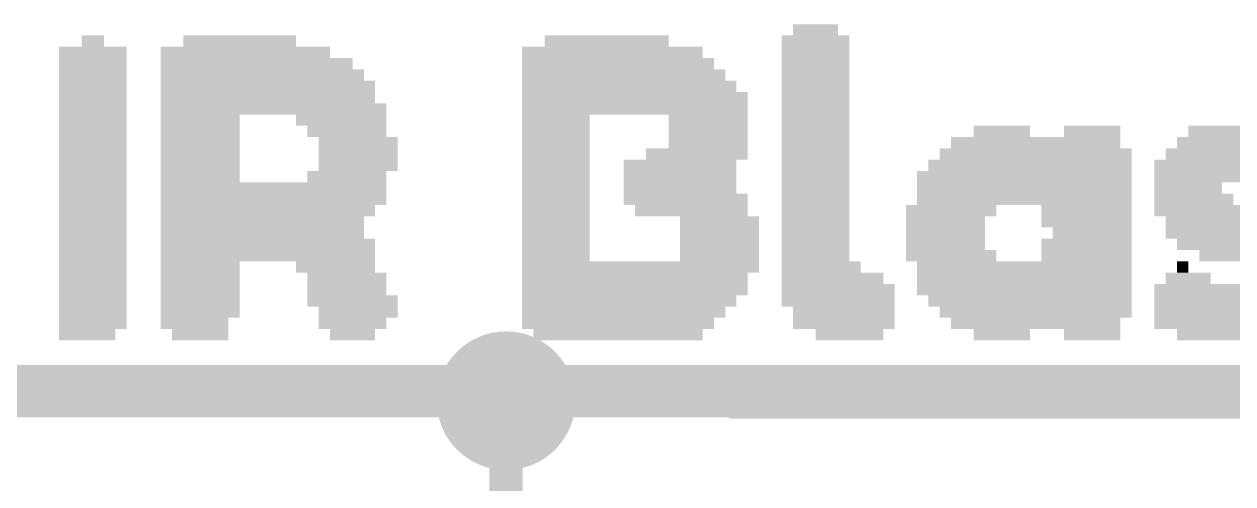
# Model space of a CAD drawing. Extents: x -31.8 to 54.9, y -28.5 to 33.1.
# Drawn here: x 10.14 to 16.56, y 24.39 to 26.83 of the extents above; entities that cross this region are included whole.
import ezdxf

# ---------------------------------------------------------------- set-up
doc = ezdxf.new("R2010")
doc.units = 0
for name, color, linetype in [('1', 12, 'CONTINUOUS'), ('16', 132, 'CONTINUOUS'), ('18', 110, 'CONTINUOUS'), ('21', 41, 'CONTINUOUS')]:
    doc.layers.add(name, color=color, linetype=linetype)

# ---------------------------------------------------------------- blocks, each defined once
blk = doc.blocks.new('RECT')
blk.add_solid([(-0.5, -0.5), (0.5, -0.5), (-0.5, 0.5), (0.5, 0.5)])
blk = doc.blocks.new('ROUNDV')
at = {"const_width": 0.5}
blk.add_lwpolyline([(0, -0.25, 1), (0, 0.25, 1), (0, -0.25)], format="xyb", dxfattribs=at)

msp = doc.modelspace()

# ---------------------------------------------------------------- linework, layer by layer
at = {"layer": '1'}
for points, const_width in [([(25.4, 24.892), (0, 24.892)], 0.254), ([(12.7, 23.737), (12.7, 24.8285)], 0.1778)]:
    msp.add_lwpolyline(points, dxfattribs=dict(at, const_width=const_width))
at = {"layer": '1', "const_width": 0.0889}
msp.add_lwpolyline([(12.7445, 24.8285, 1), (12.6556, 24.8285)], format="xyb", dxfattribs=at)
at = {"layer": '16'}
for points, const_width in [([(0, 24.892), (25.4, 24.892)], 0.254), ([(7.2467, 24.8285), (12.7, 24.8285)], 0.1778), ([(13.9065, 24.8285), (12.7, 24.8285)], 0.1778), ([(13.9136, 24.8214), (13.9065, 24.8285)], 0.1778), ([(18.8793, 24.8214), (13.9136, 24.8214)], 0.1778)]:
    msp.add_lwpolyline(points, dxfattribs=dict(at, const_width=const_width))
at = {"layer": '16', "const_width": 0.0889}
for points in [[(12.7, 24.873, 1), (12.7, 24.7841)], [(12.7, 24.7841, 1), (12.7, 24.873)], [(13.9379, 24.8599, 1), (13.8751, 24.7971)], [(13.9136, 24.8659, 1), (13.9136, 24.7769)], [(13.8822, 24.79, 1), (13.945, 24.8528)], [(13.9065, 24.7841, 1), (13.9065, 24.873)]]:
    msp.add_lwpolyline(points, format="xyb", dxfattribs=at)

# ---------------------------------------------------------------- block references
at = {"layer": '18', "xscale": 0.7366, "yscale": 0.7366}
msp.add_blockref('ROUNDV', (12.7, 24.8285), dxfattribs=at)
msp.add_blockref('ROUNDV', (12.7, 24.8285), dxfattribs=at)
at = {"layer": '21', "yscale": 0.06}
for p, xscale in [((14.3446, 26.7988), 0.24), ((10.5046, 26.7388), 0.12), ((11.2846, 26.7388), 0.6), ((13.2346, 26.7388), 0.66), ((14.3446, 26.7388), 0.36), ((10.5046, 26.6788), 0.36), ((11.3146, 26.6788), 0.9), ((13.2646, 26.6788), 0.96), ((14.3446, 26.6788), 0.36), ((10.5046, 26.6188), 0.36), ((10.5046, 26.5588), 0.36), ((11.3746, 26.6188), 1.02), ((11.4046, 26.5588), 1.08), ((13.2946, 26.6188), 1.02), ((13.3246, 26.5588), 1.08), ((14.3446, 26.6188), 0.36), ((14.3446, 26.5588), 0.36), ((10.5046, 26.4988), 0.36), ((11.4346, 26.4988), 1.14), ((13.3546, 26.4988), 1.14), ((14.3446, 26.4988), 0.36), ((10.5046, 26.4388), 0.36), ((11.4346, 26.4388), 1.14), ((13.3846, 26.4388), 1.2), ((14.3446, 26.4388), 0.36), ((10.5046, 26.3788), 0.36), ((11.4646, 26.3788), 1.2), ((13.3846, 26.3788), 1.2), ((14.3446, 26.3788), 0.36), ((10.5046, 26.3188), 0.36), ((11.0746, 26.3188), 0.42), ((11.8246, 26.3188), 0.48), ((12.9646, 26.3188), 0.36), ((13.7746, 26.3188), 0.42), ((14.3446, 26.3188), 0.36), ((10.5046, 26.2588), 0.36), ((11.0746, 26.2588), 0.42), ((11.8546, 26.2588), 0.42), ((12.9646, 26.2588), 0.36), ((13.7746, 26.2588), 0.42), ((14.3446, 26.2588), 0.36), ((15.3346, 26.2588), 0.3), ((15.8146, 26.2588), 0.3), ((16.6246, 26.2588), 0.6), ((10.5046, 26.1988), 0.36), ((11.0746, 26.1988), 0.42), ((11.9146, 26.1988), 0.42), ((12.9646, 26.1988), 0.36), ((13.7746, 26.1988), 0.42), ((14.3446, 26.1988), 0.36), ((15.5146, 26.1988), 0.9), ((16.6546, 26.1988), 0.78), ((10.5046, 26.1388), 0.36), ((11.0746, 26.1388), 0.42), ((11.9146, 26.1388), 0.42), ((12.9646, 26.1388), 0.36), ((13.7146, 26.1388), 0.54), ((14.3446, 26.1388), 0.36), ((15.5146, 26.1388), 1.02), ((16.6246, 26.1388), 0.84), ((10.5046, 26.0788), 0.36), ((11.0746, 26.0788), 0.42), ((11.9146, 26.0788), 0.42), ((12.9646, 26.0788), 0.36), ((13.6246, 26.0788), 0.6), ((14.3446, 26.0788), 0.36), ((15.4846, 26.0788), 1.08), ((16.5946, 26.0788), 0.9), ((10.5046, 26.0188), 0.36), ((11.0746, 26.0188), 0.42), ((11.8546, 26.0188), 0.42), ((12.9646, 26.0188), 0.36), ((13.6246, 26.0188), 0.6), ((14.3446, 26.0188), 0.36), ((15.4546, 26.0188), 1.14), ((16.5646, 26.0188), 0.84), ((10.5046, 25.9588), 0.36), ((11.4646, 25.9588), 1.2), ((12.9646, 25.9588), 0.36), ((13.6246, 25.9588), 0.6), ((14.3446, 25.9588), 0.36), ((15.4546, 25.9588), 1.14), ((16.3246, 25.9588), 0.36), ((10.5046, 25.8988), 0.36), ((11.4646, 25.8988), 1.2), ((12.9646, 25.8988), 0.36), ((13.6546, 25.8988), 0.66), ((14.3446, 25.8988), 0.36), ((15.4546, 25.8988), 1.14), ((16.3546, 25.8988), 0.42), ((10.5046, 25.8388), 0.36), ((11.4346, 25.8388), 1.14), ((12.9646, 25.8388), 0.36), ((13.6846, 25.8388), 0.6), ((14.3446, 25.8388), 0.36), ((15.0646, 25.8388), 0.48), ((15.7846, 25.8388), 0.48), ((16.5046, 25.8388), 0.72), ((10.5046, 25.7788), 0.36), ((11.4046, 25.7788), 1.08), ((12.9646, 25.7788), 0.36), ((13.8346, 25.7788), 0.42), ((14.3446, 25.7788), 0.36), ((15.0346, 25.7788), 0.42), ((15.7846, 25.7788), 0.48), ((16.5946, 25.7788), 0.78), ((10.5046, 25.7188), 0.36), ((10.5046, 25.6588), 0.36), ((11.4046, 25.7188), 1.08), ((11.4346, 25.6588), 1.14), ((12.9646, 25.7188), 0.36), ((12.9646, 25.6588), 0.36), ((13.8346, 25.7188), 0.42), ((13.8346, 25.6588), 0.42), ((14.3446, 25.7188), 0.36), ((14.3446, 25.6588), 0.36), ((15.0346, 25.7188), 0.42), ((15.0346, 25.6588), 0.42), ((15.7846, 25.6588), 0.48), ((15.8146, 25.7188), 0.42), ((16.6246, 25.7188), 0.84), ((16.6546, 25.6588), 0.78), ((10.5046, 25.5988), 0.36), ((11.4346, 25.5988), 1.14), ((12.9646, 25.5988), 0.36), ((13.8346, 25.5988), 0.42), ((14.3446, 25.5988), 0.36), ((15.0646, 25.5988), 0.48), ((15.7846, 25.5988), 0.48), ((16.7446, 25.5988), 0.72), ((10.5046, 25.5388), 0.36), ((11.0746, 25.5388), 0.42), ((11.7946, 25.5388), 0.42), ((13.4146, 25.5388), 1.26), ((14.3746, 25.5388), 0.42), ((15.4546, 25.5388), 1.14), ((16.2946, 25.5388), 0.06), ((10.5046, 25.4788), 0.36), ((11.0746, 25.4788), 0.42), ((11.8546, 25.4788), 0.42), ((13.3846, 25.4788), 1.2), ((14.4346, 25.4788), 0.54), ((15.4546, 25.4788), 1.14), ((16.3246, 25.4788), 0.24), ((10.5046, 25.4188), 0.36), ((11.0746, 25.4188), 0.42), ((11.8546, 25.4188), 0.42), ((13.3846, 25.4188), 1.2), ((14.4646, 25.4188), 0.6), ((15.4546, 25.4188), 1.14), ((16.6246, 25.4188), 0.96), ((10.5046, 25.3588), 0.36), ((11.0746, 25.3588), 0.42), ((11.8846, 25.3588), 0.48), ((13.3546, 25.3588), 1.14), ((14.4646, 25.3588), 0.6), ((15.4846, 25.3588), 1.08), ((16.5946, 25.3588), 0.9), ((10.5046, 25.2988), 0.36), ((11.0746, 25.2988), 0.42), ((11.9146, 25.2988), 0.42), ((13.3246, 25.2988), 1.08), ((14.4946, 25.2988), 0.54), ((15.5146, 25.2988), 1.02), ((16.5946, 25.2988), 0.9), ((10.5046, 25.2388), 0.36), ((11.0446, 25.2388), 0.36), ((11.8846, 25.2388), 0.36), ((13.2946, 25.2388), 1.02), ((14.4946, 25.2388), 0.54), ((15.5146, 25.2388), 0.9), ((16.5646, 25.2388), 0.84), ((10.4746, 25.1788), 0.3), ((11.0746, 25.1788), 0.3), ((11.8846, 25.1788), 0.24), ((13.2946, 25.1788), 0.9), ((14.5246, 25.1788), 0.36), ((15.3346, 25.1788), 0.3), ((15.8146, 25.1788), 0.3), ((16.5646, 25.1788), 0.6)]:
    msp.add_blockref('RECT', p, dxfattribs=dict(at, xscale=xscale))

doc.saveas('drawing.dxf')
